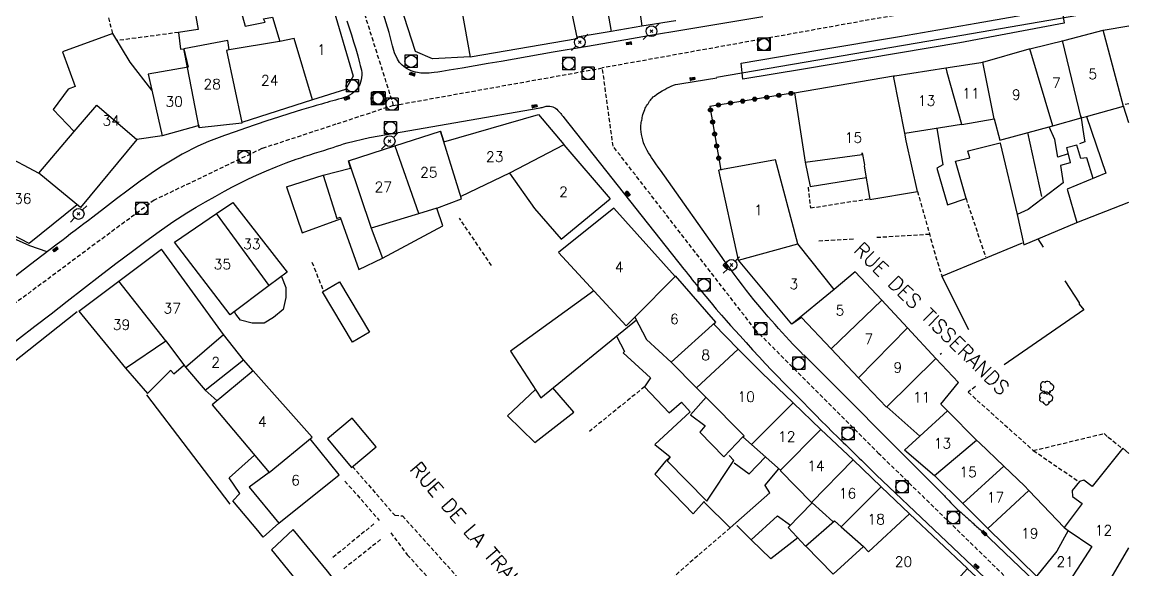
# Model space of a CAD drawing. Header units: millimetres. Extents: x 149000 to 150002, y 151999 to 153000.
# Drawn here: x 149864.5 to 150000, y 152371.4 to 152438.6 of the extents above; entities that cross this region are included whole.
import ezdxf
from ezdxf.enums import TextEntityAlignment as Align

# ---------------------------------------------------------------- set-up
doc = ezdxf.new("R2010")
doc.units = ezdxf.units.MM
doc.linetypes.add('DASHED', pattern=[0.75, 0.5, -0.25])
doc.layers.get('0').update_dxf_attribs({"linetype": 'CONTINUOUS'})
for name, color, linetype in [('W0001', 6, 'DASHED'), ('W0006', 2, 'CONTINUOUS'), ('W0014', 7, 'CONTINUOUS'), ('W0017', 7, 'CONTINUOUS'), ('w0101', 7, 'CONTINUOUS'), ('W0104', 1, 'CONTINUOUS'), ('W0112', 1, 'DASHED'), ('W0120', 7, 'CONTINUOUS'), ('w0300', 7, 'CONTINUOUS'), ('w0323', 7, 'CONTINUOUS'), ('W0401', 7, 'CONTINUOUS'), ('W0420', 7, 'CONTINUOUS'), ('W0473', 7, 'CONTINUOUS'), ('W0510', 5, 'CONTINUOUS'), ('W0989', 7, 'CONTINUOUS'), ('W0991', 7, 'CONTINUOUS'), ('W1102', 7, 'CONTINUOUS')]:
    doc.layers.add(name, color=color, linetype=linetype)
doc.styles.get("Standard").update_dxf_attribs({"font": 'romans.shx', "width": 0.85})

# ---------------------------------------------------------------- blocks, each defined once
blk = doc.blocks.new('T420')
for p, q in [((0.75, 0.75), (-0.75, 0.75)), ((-0.75, 0.75), (-0.75, -0.75)), ((0.75, 0.75), (0.75, -0.75)), ((0.75, -0.75), (-0.75, -0.75))]:
    blk.add_line(p, q)
blk.add_ellipse((0, 0), major_axis=(-0.53, 0.53), ratio=1, start_param=3.926991, end_param=10.210176)
blk = doc.blocks.new('T401')
for p, q in [((-0.3, 0.3), (0, 0.3)), ((-0.3, -0.25), (-0.3, 0.3)), ((-0.3, 0.15), (0, 0.15)), ((-0.3, 0), (0, 0)), ((0, 0.3), (0, -0.25)), ((-0.3, -0.15), (0, -0.15)), ((-0.3, -0.25), (-0.3, -0.3)), ((-0.3, -0.3), (0, -0.3)), ((0, -0.3), (0, -0.25))]:
    blk.add_line(p, q)
blk = doc.blocks.new('T473')
for p, q in [((-0.166667, 0.166667), (0.166667, -0.166667)), ((-0.166667, -0.166667), (0.166667, 0.166667)), ((0.500001, 0.500001), (1.000002, 1.000002)), ((-1.000002, -1.000002), (-0.500001, -0.500001))]:
    blk.add_line(p, q)
blk.add_ellipse((0, 0), major_axis=(0.471405, 0.471405), ratio=1, start_param=5.4977871438, end_param=11.780972451)
blk = doc.blocks.new('T300')
for p, q in [((-0.8, 0.51), (-0.86, 0.34)), ((-0.86, 0.34), (-0.86, 0.17)), ((-0.86, 0.17), (-0.74, 0.06)), ((-0.69, 0.63), (-0.8, 0.51)), ((-0.8, -0.06), (-0.74, 0.06)), ((-0.74, 0.06), (-0.69, 0.11)), ((-0.57, 0.69), (-0.69, 0.63)), ((-0.46, 0.69), (-0.57, 0.69)), ((-0.29, 0.63), (-0.46, 0.69)), ((-0.29, 0.63), (-0.17, 0.74)), ((-0.23, 0.57), (-0.29, 0.63)), ((-0.17, 0.74), (-0.06, 0.8)), ((-0.06, 0.8), (0.06, 0.8)), ((0.06, 0.8), (0.23, 0.74)), ((0.23, 0.74), (0.34, 0.63)), ((0.34, 0.63), (0.4, 0.51)), ((0.46, 0.46), (0.34, 0.46)), ((0.4, 0.51), (0.4, 0.46)), ((0.57, 0.4), (0.46, 0.46)), ((0.57, 0.4), (0.69, 0.29)), ((0.69, 0.29), (0.74, 0.17)), ((0.74, 0.06), (0.69, -0.17)), ((0.74, 0.17), (0.74, 0.06)), ((-0.8, -0.17), (-0.8, -0.06)), ((-0.8, -0.23), (-0.8, -0.17)), ((-0.74, -0.34), (-0.8, -0.23)), ((-0.69, -0.4), (-0.74, -0.34)), ((-0.51, -0.46), (-0.69, -0.4)), ((-0.4, -0.46), (-0.51, -0.46)), ((-0.4, -0.46), (-0.34, -0.46)), ((-0.34, -0.46), (-0.34, -0.4)), ((-0.34, -0.51), (-0.34, -0.46)), ((-0.29, -0.63), (-0.34, -0.51)), ((-0.17, -0.74), (-0.29, -0.63)), ((-0.06, -0.8), (-0.17, -0.74)), ((0.06, -0.8), (-0.06, -0.8)), ((0.17, -0.74), (0.06, -0.8)), ((0.23, -0.69), (0.17, -0.74)), ((0.29, -0.46), (0.23, -0.46)), ((0.29, -0.63), (0.23, -0.69)), ((0.46, -0.4), (0.29, -0.46)), ((0.34, -0.51), (0.29, -0.63)), ((0.34, -0.51), (0.34, -0.46)), ((0.57, -0.34), (0.46, -0.4)), ((0.63, -0.29), (0.57, -0.34)), ((0.69, -0.17), (0.63, -0.29))]:
    blk.add_line(p, q)
blk = doc.blocks.new('t323o')
at = {"color": 0, "linetype": 'Continuous'}
for radius in [0.25, 0.15]:
    blk.add_circle((0, 0), radius, dxfattribs=at)

msp = doc.modelspace()

# ---------------------------------------------------------------- linework, layer by layer
at = {"layer": 'W0001'}
for points in [[(149894.64, 152483.55), (149894.82, 152477.51), (149902.79, 152451.03), (149909.92, 152428.36)], [(149982.26, 152441.2), (149967.49, 152438.72), (149935.53, 152432.96)], [(149909.92, 152428.36), (149935.53, 152432.96)], [(149996.09, 152360.22), (149990.61, 152365.01), (149969.4, 152385.68), (149954.26, 152400.87), (149936.84, 152423.36), (149935.53, 152432.96)], [(149909.92, 152428.36), (149902.9, 152426.05), (149893.82, 152423.07), (149880.65, 152416.76), (149861.55, 152402.59), (149842.4, 152387.99), (149829.98, 152393.47), (149822.03, 152398.1)]]:
    msp.add_lwpolyline(points, dxfattribs=at)
at = {"layer": 'W0006'}
msp.add_lwpolyline([(149952.71, 152431.59), (149952.53, 152433.55), (149961.91, 152435.13), (149971.9, 152436.8), (149981.29, 152438.44), (149991.79, 152440.3), (149992.07, 152438.45), (149979.29, 152436.02), (149960.17, 152432.81)], close=True, dxfattribs=at)
at = {"layer": 'W0014'}
for points in [[(149955.17, 152439.24), (149950.27, 152438.42), (149945.37, 152437.6), (149941.4, 152436.92), (149937.44, 152436.24), (149933.47, 152435.56), (149929.5, 152434.88), (149927.91, 152434.6), (149926.32, 152434.32), (149924.73, 152434.04), (149923.14, 152433.76), (149921.55, 152433.49), (149919.96, 152433.21), (149918.37, 152432.94), (149916.77, 152432.68), (149916.31, 152432.6), (149915.85, 152432.52), (149915.39, 152432.45), (149914.92, 152432.39), (149914.61, 152432.36), (149914.3, 152432.33), (149913.99, 152432.31), (149913.67, 152432.31), (149913.48, 152432.31), (149913.29, 152432.33), (149913.09, 152432.35), (149912.9, 152432.39), (149912.63, 152432.45), (149912.37, 152432.52), (149912.1, 152432.61), (149911.85, 152432.72), (149911.62, 152432.84), (149911.41, 152432.98), (149911.2, 152433.12), (149911.01, 152433.29), (149910.84, 152433.46), (149910.68, 152433.63), (149910.54, 152433.83), (149910.42, 152434.03), (149910.08, 152434.82), (149909.84, 152435.66), (149909.64, 152436.49), (149909.42, 152437.31), (149908.53, 152440.22)], [(150000, 152440.46), (149996.11, 152439.79), (149978.37, 152436.72), (149961.91, 152433.92), (149949.49, 152431.77)], [(149904.24, 152438.72), (149904.51, 152437.86), (149904.79, 152437.01), (149905.06, 152436.15), (149905.32, 152435.3), (149905.57, 152434.43), (149905.8, 152433.57), (149905.88, 152433.27), (149905.95, 152432.97), (149906.01, 152432.67), (149906.05, 152432.37), (149906.05, 152432.07), (149906.04, 152431.78), (149905.99, 152431.49), (149905.92, 152431.21), (149905.81, 152430.94), (149905.68, 152430.69), (149905.52, 152430.45), (149905.33, 152430.23), (149905.1, 152430), (149904.83, 152429.8), (149904.56, 152429.62), (149904.27, 152429.47), (149903.92, 152429.32), (149903.56, 152429.21), (149903.2, 152429.12), (149902.84, 152429.02), (149902.5, 152428.92), (149902.16, 152428.83), (149901.82, 152428.73), (149901.48, 152428.64), (149901.14, 152428.54), (149900.8, 152428.45), (149900.46, 152428.35), (149900.12, 152428.25), (149898.69, 152427.82), (149897.27, 152427.39), (149895.85, 152426.94), (149894.43, 152426.47), (149893.13, 152426.04), (149891.84, 152425.59), (149890.55, 152425.13), (149889.27, 152424.66), (149888.6, 152424.42), (149887.94, 152424.18), (149887.29, 152423.93), (149886.64, 152423.66), (149885.99, 152423.36), (149885.34, 152423.05), (149884.7, 152422.72), (149884.07, 152422.39), (149883.44, 152422.04), (149882.83, 152421.67), (149882.21, 152421.3), (149881.61, 152420.92), (149880.93, 152420.47), (149880.26, 152420.01), (149879.59, 152419.55), (149878.93, 152419.08), (149877.47, 152418), (149876.02, 152416.9), (149874.57, 152415.79), (149873.13, 152414.69), (149872.58, 152414.28), (149872.04, 152413.86), (149871.49, 152413.44), (149870.95, 152413.02), (149870.4, 152412.61), (149869.86, 152412.19), (149869.31, 152411.77), (149868.77, 152411.35), (149866.04, 152409.27), (149863.31, 152407.19)], [(149960.17, 152397.75), (149959.73, 152398.2), (149959.29, 152398.65), (149958.86, 152399.11), (149958.43, 152399.57), (149957.99, 152400.05), (149957.54, 152400.54), (149957.1, 152401.03), (149956.67, 152401.52), (149956.25, 152401.99), (149955.83, 152402.46), (149955.42, 152402.94), (149955.02, 152403.42), (149954.55, 152403.98), (149954.09, 152404.54), (149953.64, 152405.1), (149953.19, 152405.67), (149952.67, 152406.34), (149952.17, 152407.02), (149951.67, 152407.69), (149951.17, 152408.37), (149950.92, 152408.71), (149950.67, 152409.04), (149950.42, 152409.38), (149950.18, 152409.72), (149942.63, 152420.42), (149942.36, 152420.81), (149942.08, 152421.2), (149941.81, 152421.59), (149941.55, 152421.99), (149941.36, 152422.28), (149941.17, 152422.57), (149941, 152422.86), (149940.84, 152423.17), (149940.7, 152423.48), (149940.58, 152423.8), (149940.48, 152424.13), (149940.4, 152424.46), (149940.33, 152424.79), (149940.28, 152425.12), (149940.24, 152425.46), (149940.24, 152425.8), (149940.25, 152425.95), (149940.26, 152426.11), (149940.29, 152426.26), (149940.31, 152426.42), (149940.34, 152426.57), (149940.38, 152426.72), (149940.41, 152426.88), (149940.45, 152427.03), (149940.5, 152427.24), (149940.56, 152427.46), (149940.63, 152427.67), (149940.71, 152427.88), (149940.78, 152428.02), (149940.86, 152428.16), (149940.94, 152428.3), (149941.03, 152428.43), (149941.12, 152428.58), (149941.21, 152428.72), (149941.3, 152428.87), (149941.4, 152429), (149941.52, 152429.14), (149941.64, 152429.27), (149941.76, 152429.4), (149941.9, 152429.52), (149942.2, 152429.75), (149942.52, 152429.95), (149942.84, 152430.15), (149943.17, 152430.33), (149943.43, 152430.47), (149943.69, 152430.6), (149943.96, 152430.72), (149944.24, 152430.83), (149944.49, 152430.91), (149944.75, 152430.97), (149945.01, 152431.03), (149945.27, 152431.07), (149949.54, 152431.76)], [(149907.01, 152424.43), (149927.91, 152428.08), (149928.03, 152428.1), (149928.16, 152428.13), (149928.28, 152428.17), (149928.39, 152428.21), (149928.52, 152428.24), (149928.64, 152428.27), (149928.77, 152428.28), (149928.89, 152428.29), (149929.09, 152428.27), (149929.28, 152428.24), (149929.47, 152428.18), (149929.64, 152428.1), (149929.8, 152428.01), (149929.95, 152427.89), (149930.08, 152427.76), (149930.21, 152427.63), (149930.29, 152427.55), (149930.36, 152427.46), (149930.44, 152427.37), (149930.51, 152427.27), (149930.58, 152427.18), (149930.64, 152427.08), (149930.71, 152426.99), (149930.79, 152426.9), (149945.51, 152408.31), (149945.77, 152407.98), (149946.02, 152407.66), (149946.28, 152407.34), (149946.53, 152407.01), (149946.78, 152406.69), (149947.04, 152406.37), (149947.3, 152406.05), (149947.55, 152405.73), (149948.19, 152404.95), (149948.83, 152404.18), (149949.47, 152403.41), (149950.12, 152402.65), (149950.67, 152402.02), (149951.23, 152401.4), (149951.79, 152400.79), (149952.35, 152400.17), (149953.13, 152399.3), (149953.92, 152398.42), (149954.72, 152397.55), (149955.52, 152396.69), (149956.25, 152395.93), (149956.99, 152395.17), (149957.72, 152394.42), (149958.46, 152393.66), (149959.26, 152392.84), (149960.06, 152392.03), (149960.86, 152391.21), (149961.66, 152390.4), (149962.33, 152389.73), (149963, 152389.05), (149963.67, 152388.38), (149964.35, 152387.71), (149964.67, 152387.39), (149965, 152387.07), (149965.33, 152386.75), (149965.66, 152386.43), (149965.99, 152386.11), (149966.32, 152385.79), (149966.65, 152385.48), (149966.98, 152385.15), (149967.24, 152384.9), (149967.5, 152384.64), (149967.76, 152384.38), (149968.02, 152384.12), (149968.28, 152383.87), (149968.54, 152383.61), (149968.8, 152383.35), (149969.07, 152383.1), (149990.26, 152363.01)], [(149904.27, 152423.8), (149907.01, 152424.43)], [(149889.27, 152417.86), (149890.23, 152418.38), (149891.2, 152418.88), (149892.19, 152419.37), (149893.18, 152419.83), (149894.38, 152420.35), (149895.58, 152420.84), (149896.8, 152421.31), (149898.02, 152421.76), (149898.58, 152421.96), (149899.14, 152422.15), (149899.71, 152422.33), (149900.28, 152422.51), (149900.85, 152422.68), (149901.41, 152422.86), (149901.98, 152423.04), (149902.55, 152423.22), (149902.98, 152423.36), (149903.41, 152423.51), (149903.84, 152423.65), (149904.27, 152423.8)], [(149862.05, 152398.22), (149864.03, 152399.77), (149866.02, 152401.31), (149868.01, 152402.84), (149870, 152404.38), (149871.99, 152405.92), (149873.97, 152407.47), (149875.96, 152409.01), (149877.98, 152410.52), (149879.61, 152411.72), (149881.25, 152412.92), (149882.92, 152414.09), (149884.63, 152415.2), (149885.77, 152415.89), (149886.92, 152416.56), (149888.09, 152417.22), (149889.27, 152417.86)], [(149960.19, 152397.79), (149975.79, 152382.14), (149976.16, 152381.78), (149976.52, 152381.42), (149976.88, 152381.06), (149977.24, 152380.69), (149977.33, 152380.6), (149977.42, 152380.5), (149977.51, 152380.41), (149977.6, 152380.31), (149977.69, 152380.21), (149977.78, 152380.12), (149977.87, 152380.02), (149977.96, 152379.93), (149978.2, 152379.68), (149978.45, 152379.42), (149978.7, 152379.17), (149978.95, 152378.92), (149979.07, 152378.82), (149979.19, 152378.71), (149979.31, 152378.6), (149979.43, 152378.5), (149979.55, 152378.39), (149979.68, 152378.29), (149979.8, 152378.18), (149979.92, 152378.08), (149980.04, 152377.96), (149980.17, 152377.85), (149980.3, 152377.73), (149980.42, 152377.61), (149980.55, 152377.5), (149980.67, 152377.38), (149980.8, 152377.26), (149980.92, 152377.15), (149981.07, 152377.02), (149981.21, 152376.89), (149981.36, 152376.77), (149981.5, 152376.64), (149981.64, 152376.52), (149981.79, 152376.39), (149981.93, 152376.26), (149982.07, 152376.13), (149992.99, 152365.75)]]:
    msp.add_lwpolyline(points, dxfattribs=at)
at = {"layer": 'W0017'}
msp.add_lwpolyline([(149839.69, 152424.88), (149841.23, 152423.94), (149843.23, 152422.73), (149845.69, 152421.54), (149855.17, 152416.1), (149861.7, 152412.83), (149865.38, 152411.21), (149867.51, 152410.48)], dxfattribs=at)
at = {"layer": 'w0101'}
for points in [[(149919.33, 152434.3), (149919.35, 152434.33), (149914.71, 152434.08), (149912.62, 152434.98), (149908.92, 152446.48), (149910.5, 152446.89)], [(149902.25, 152441.36), (149902.28, 152441.26), (149905.02, 152431.95), (149904.08, 152430.3), (149900.02, 152429.06)], [(149894.04, 152438.97), (149895.13, 152439.17), (149896.02, 152436.18)], [(149940.37, 152438.06), (149936.59, 152437.42)], [(149944.53, 152438.75), (149944.5, 152438.75), (149940.37, 152438.06)], [(149996.87, 152437.59), (150000, 152438.14)], [(149880.34, 152430.25), (149877.68, 152433.68), (149875.57, 152437.17), (149869.41, 152434.95), (149870.96, 152430.67), (149870.12, 152430.36), (149868.28, 152427.86), (149870.85, 152425.15)], [(149932.45, 152436.73), (149932.44, 152436.54), (149919.33, 152434.3)], [(149936.59, 152437.42), (149932.45, 152436.73)], [(149992.19, 152436.38), (149996.87, 152437.59)], [(149889.82, 152435.17), (149889.64, 152436.32), (149884.28, 152435.31)], [(149884.28, 152435.31), (149884.82, 152433.05)], [(149895.99, 152436.18), (149889.82, 152435.17)], [(149896.02, 152436.18), (149895.99, 152436.18)], [(149982.14, 152433.68), (149982.11, 152433.66), (149987.78, 152435.29)], [(149987.78, 152435.29), (149987.86, 152435.29), (149992.19, 152436.38)], [(149884.82, 152433.05), (149879.9, 152432.2), (149880.34, 152430.25)], [(149971.17, 152432), (149971.34, 152432), (149977.6, 152432.98)], [(149977.6, 152432.98), (149982.14, 152433.68)], [(149959.06, 152429.91), (149971.17, 152432)], [(149959.06, 152429.91), (149960.36, 152421.4), (149967.32, 152422.36), (149967.35, 152422.55), (149967.61, 152421.08), (149967.6, 152420.94), (149968.28, 152416.83), (149974.1, 152417.83), (149972.73, 152424.01), (149972.55, 152424.95)], [(149900.02, 152429.06), (149900.02, 152429.04), (149891.38, 152426.29)], [(150000, 152428.57), (149999.53, 152428.48)], [(149916.13, 152423.92), (149927.71, 152427.25), (149930.79, 152423.57)], [(149994.82, 152427.02), (149999.34, 152428.28)], [(149886.13, 152425.9), (149881.61, 152424.64)], [(149891.38, 152426.29), (149891.38, 152426.21), (149886.13, 152425.63), (149886.13, 152425.9)], [(149972.55, 152424.95), (149979.52, 152426.07)], [(149979.52, 152426.07), (149979.54, 152426.02), (149983.49, 152426.73)], [(149983.49, 152426.73), (149984.19, 152424.09), (149990.68, 152425.88)], [(149990.68, 152425.88), (149994.17, 152426.84)], [(149866.51, 152420.07), (149870.85, 152425.15)], [(149881.61, 152424.64), (149878.51, 152424.21), (149878.51, 152424.19), (149871.6, 152415.87), (149871.2, 152416.17)], [(149910.11, 152423.42), (149915.71, 152425.23), (149916.13, 152423.92)], [(149904.7, 152420.7), (149904.44, 152421.59), (149910.11, 152423.42)], [(149930.79, 152423.57), (149930.79, 152423.54), (149936.46, 152416.92)], [(149857.8, 152415.32), (149862.08, 152422.44), (149866.51, 152420.07)], [(149959.48, 152411.42), (149956.73, 152421.68), (149949.79, 152420.42)], [(149904.44, 152421.59), (149907.23, 152413.33)], [(149952.19, 152409.42), (149949.79, 152420.42)], [(149924.16, 152420.07), (149918.2, 152417.21)], [(149924.16, 152420.07), (149927.2, 152415.74), (149930.47, 152411.96), (149936.46, 152416.92)], [(149888.27, 152415.11), (149890.27, 152416.47)], [(149890.27, 152416.47), (149896.91, 152407.92), (149894.74, 152406.3)], [(149915.26, 152415.77), (149918.29, 152416.91)], [(149871.2, 152416.17), (149865.31, 152411.46), (149857.8, 152415.32)], [(149883.11, 152411.59), (149888.27, 152415.11)], [(149913.02, 152415.09), (149907.23, 152413.33)], [(149915.26, 152415.77), (149913.02, 152415.09)], [(149936.92, 152415.77), (149930.14, 152410.36), (149938.44, 152401.34), (149939.51, 152402.43)], [(149936.92, 152415.77), (149944.42, 152407.41)], [(149894.74, 152406.3), (149889.93, 152402.71), (149883.11, 152411.59)], [(149963.9, 152405.81), (149959.48, 152411.42)], [(149876.32, 152406.83), (149881.53, 152410.74)], [(149889.14, 152400.28), (149881.53, 152410.74)], [(149959.91, 152402.39), (149958.71, 152401.56), (149952.19, 152409.4), (149952.19, 152409.42)], [(149871.43, 152403.15), (149876.32, 152406.83)], [(149944.42, 152407.41), (149944.42, 152407.49), (149949.39, 152401.81), (149949.17, 152401.57)], [(149969.74, 152404.48), (149966.47, 152407.98), (149963.9, 152405.81)], [(149972.88, 152401.12), (149969.74, 152404.48)], [(149871.43, 152403.15), (149877.12, 152396.15), (149882.05, 152399.5)], [(149939.51, 152402.43), (149940.91, 152399.69), (149943.95, 152396.89)], [(149949.17, 152401.57), (149949.17, 152401.54), (149952.16, 152398.51)], [(149963.55, 152398.55), (149959.91, 152402.39)], [(149891.56, 152397.2), (149889.14, 152400.28)], [(149976.38, 152397.36), (149972.88, 152401.12)], [(149882.05, 152399.5), (149884.48, 152396.28)], [(149952.16, 152398.51), (149955.05, 152395.6), (149958.89, 152391.91)], [(149966.91, 152394.99), (149963.55, 152398.55)], [(149977.78, 152390.93), (149976.98, 152391.74), (149979.15, 152394.4), (149976.38, 152397.36)], [(149884.48, 152396.28), (149886.87, 152393.48)], [(149886.87, 152393.48), (149891.56, 152397.2)], [(149943.95, 152396.89), (149947.07, 152393.77)], [(149892.75, 152395.83), (149887.76, 152391.66), (149894.71, 152383.39)], [(149899.99, 152387.71), (149892.75, 152395.83)], [(149970.36, 152391.41), (149970.33, 152391.38), (149966.91, 152394.99)], [(149947.07, 152393.77), (149948.25, 152392.58), (149948.23, 152392.61)], [(149952.74, 152387.76), (149952.9, 152387.89), (149948.25, 152392.58)], [(149958.89, 152391.91), (149962.29, 152388.65)], [(149974.4, 152387.84), (149970.36, 152391.41)], [(149981.35, 152387.34), (149977.78, 152390.93)], [(149962.29, 152388.65), (149966.23, 152384.91)], [(149976.19, 152383), (149976.19, 152382.97), (149972.54, 152386.12), (149974.4, 152387.84)], [(149894.71, 152383.39), (149892.27, 152381.57), (149895.9, 152377.15), (149903.29, 152383.09), (149899.76, 152387.52)], [(149952.74, 152387.76), (149953.8, 152386.8)], [(149953.8, 152386.8), (149957.33, 152383.66)], [(149984.68, 152384.15), (149981.7, 152387), (149981.35, 152387.34)], [(150000, 152385.71), (149999.27, 152386.36), (149995.51, 152381.67), (149994.49, 152382.42), (149993.97, 152382.26), (149993.07, 152381.17), (149993.09, 152380.44), (149994.27, 152379.56), (149994.27, 152379.58), (149992.07, 152376.65)], [(149966.23, 152384.91), (149969.68, 152381.63)], [(149987.74, 152381.17), (149987.21, 152381.73), (149984.68, 152384.15)], [(149957.33, 152383.66), (149957.33, 152383.6), (149961.15, 152379.71)], [(149979.66, 152379.56), (149976.19, 152383)], [(149969.68, 152381.63), (149973.15, 152378.33)], [(149992.07, 152376.65), (149987.74, 152381.17)], [(149961.21, 152379.65), (149963.75, 152377.39), (149963.95, 152377.47), (149964.78, 152376.72)], [(149973.15, 152378.33), (149980.23, 152371.61), (149980.23, 152371.58)], [(149982.73, 152376.51), (149979.66, 152379.56)], [(149964.78, 152376.72), (149967.51, 152374.3)], [(149988.7, 152370.67), (149982.73, 152376.51)], [(149963.78, 152370.92), (149967.51, 152374.3)], [(149995.37, 152366.23), (150000, 152374.13)], [(149980.23, 152371.58), (149986.04, 152366.22)]]:
    msp.add_lwpolyline(points, dxfattribs=at)
at = {"layer": 'W0104'}
for points in [[(149890.83, 152447.67), (149891.38, 152444.08), (149890.46, 152443.89), (149890.46, 152443.92), (149885.07, 152442.95), (149886.04, 152437.67), (149885.99, 152437.67), (149883.62, 152437.31), (149883.87, 152435.26), (149884.28, 152435.31)], [(149890.46, 152443.89), (149891.02, 152440.9), (149891.02, 152440.88), (149891.78, 152438.07), (149894.25, 152438.56), (149894.04, 152438.97)], [(149870.85, 152425.15), (149873.62, 152428.39), (149878.51, 152424.19)], [(150000, 152426.23), (149999.34, 152428.28)], [(149992.55, 152422.44), (149991.29, 152422.02), (149990.94, 152424.17), (149990.23, 152425.76)], [(149994.82, 152427.02), (149997.17, 152420.07), (149992.43, 152418.11), (149993.61, 152414.02), (150000, 152416.52)], [(149994.11, 152427.09), (149994.47, 152424.61), (149994.59, 152423.9), (149993.97, 152423.66)], [(149994.17, 152426.84), (149994.82, 152427.02)], [(149976.47, 152425.58), (149977.2, 152421.07), (149976.47, 152420.69), (149977.77, 152416.2), (149980.06, 152416.96), (149978.76, 152421.54), (149980.53, 152421.95), (149980.3, 152422.77), (149980.32, 152422.8), (149984.24, 152423.77), (149984.22, 152423.74), (149986.34, 152415), (149987.14, 152411.27), (149993.61, 152414.02)], [(149987.6, 152425.03), (149989.31, 152417.21)], [(149995.61, 152419.42), (149994.87, 152421.96), (149994.13, 152421.88), (149993.64, 152423.49), (149992.36, 152423.15), (149992.83, 152421.41), (149992.8, 152421.35), (149991.63, 152420.99), (149991.96, 152418.86), (149987.66, 152415.6), (149986.34, 152415)], [(149896.83, 152418.38), (149901.32, 152419.83), (149904.7, 152420.67), (149904.7, 152420.7)], [(149960.36, 152421.4), (149960.98, 152418.41), (149967.83, 152419.55)], [(149901.32, 152419.83), (149903.01, 152414.52), (149903.42, 152414.68), (149905.7, 152408.27), (149908.6, 152409.65)], [(149896.83, 152418.38), (149898.75, 152412.76), (149903.44, 152414.45)], [(149907.23, 152413.33), (149908.6, 152409.65), (149916, 152413.61), (149915.26, 152415.77)], [(149980.39, 152400.85), (149977.11, 152407.43), (149986.96, 152411.52)], [(149988.86, 152412), (149989.49, 152411.01)], [(149896.22, 152407.4), (149896.77, 152406.04), (149896.76, 152404.81), (149896.42, 152403.35), (149895.26, 152402.37), (149894.12, 152401.7), (149892.65, 152401.69), (149891.19, 152402.04), (149890.62, 152402.77), (149890.44, 152403.16)], [(149992.17, 152406.85), (149993.91, 152404.16), (149993.91, 152404.02), (149994.5, 152403.31), (149984.74, 152396.58)], [(149934.49, 152405.63), (149924.28, 152398.25), (149927.97, 152392.53), (149939.69, 152402.08)], [(149937.24, 152400.08), (149938.22, 152398.22), (149938.06, 152398.03), (149941.43, 152394.96), (149940.7, 152393.89), (149943.7, 152390.69), (149945.21, 152391.98), (149946.29, 152390.8), (149941.93, 152386.83), (149943.84, 152385.28), (149943.24, 152384.75), (149941.93, 152383.19), (149946.63, 152378.32), (149947.98, 152379.81), (149947.98, 152379.73), (149951.17, 152376.58), (149956.02, 152380.89), (149955.45, 152381.79), (149955.45, 152381.82), (149957.13, 152383.84)], [(149877.12, 152396.15), (149879.84, 152393.05), (149882.63, 152395.86), (149882.63, 152395.94), (149883.06, 152395.48), (149884.24, 152396.5)], [(149892.75, 152395.83), (149891.56, 152397.2)], [(149886.87, 152393.48), (149888.36, 152392.15)], [(149927.32, 152393.54), (149923.92, 152390.32), (149927.27, 152387.04), (149932.04, 152390.77), (149929.46, 152393.74)], [(149948.23, 152392.61), (149946.31, 152390.44), (149948.06, 152389.12), (149948.06, 152389.06), (149947.45, 152388.34), (149950.4, 152385.31), (149952.74, 152387.76)], [(149895.9, 152377.15), (149893.97, 152375.47), (149893.35, 152376.26), (149890.29, 152379.9), (149891.14, 152380.79), (149889.81, 152382.73), (149892.92, 152385.52)], [(149943.84, 152385.28), (149943.45, 152384.82), (149948.32, 152379.86), (149951.62, 152384.85), (149951.06, 152385.45)], [(149955.49, 152385.3), (149953.49, 152383.2), (149953.49, 152383.17), (149951.65, 152384.54)], [(149961.15, 152379.71), (149961.21, 152379.65)], [(149961.21, 152379.65), (149958.27, 152376.65), (149960.42, 152374.34), (149960.42, 152374.4), (149963.78, 152370.92)], [(149953.75, 152375.14), (149956.98, 152378.07), (149958.55, 152376.93)], [(149960.42, 152374.34), (149963.95, 152377.47)], [(149959.45, 152375.38), (149956.15, 152372.81), (149953.75, 152375.14), (149952.01, 152376.89)]]:
    msp.add_lwpolyline(points, dxfattribs=at)
for points in [[(149903.32, 152406.73), (149906.99, 152400.59), (149904.93, 152399.37), (149901.27, 152405.5)], [(149907.82, 152386.52), (149904.87, 152390.04), (149901.85, 152387.5), (149904.8, 152383.99)], [(149903.98, 152368.55), (149901.85, 152371.28), (149897.67, 152376.4), (149894.99, 152373.9), (149899.08, 152368.86), (149899.08, 152368.75), (149901.46, 152366.19)]]:
    msp.add_lwpolyline(points, close=True, dxfattribs=at)
at = {"layer": 'W0112'}
for points in [[(149875.57, 152437.17), (149874.64, 152440.83), (149872.66, 152449.33), (149871.36, 152455.13)], [(149883.62, 152437.31), (149876.09, 152436.31)], [(149960.73, 152418.33), (149961, 152415.8), (149968.26, 152416.94)], [(149974.1, 152417.83), (149976.55, 152409.14), (149977.13, 152407.4)], [(149980.06, 152416.96), (149982.45, 152409.79)], [(149921.96, 152408.73), (149918.01, 152414.56)], [(149975.61, 152412.56), (149968.91, 152412.15)], [(149966.26, 152411.98), (149961.91, 152411.72)], [(149899.95, 152409.15), (149901.4, 152405.55)], [(149977.07, 152397.98), (149976.9, 152397.84)], [(149940.7, 152393.89), (149933.93, 152388.42)], [(149981.2, 152393.92), (149980.32, 152393.22), (149988.3, 152386.07), (149996.98, 152388.16), (149997.41, 152387.72), (149997.47, 152387.72), (149999.02, 152386.45)], [(149988.3, 152386.07), (149993.75, 152382.35)], [(149904.92, 152384.12), (149910.09, 152378.13), (149911.04, 152378.07), (149921.35, 152366.56), (149929.23, 152357.17), (149934.46, 152351.32), (149934.46, 152351.29), (149941.65, 152342.96), (149945.48, 152338.64), (149950.4, 152341.08)], [(149904, 152382.32), (149908.21, 152377.51)], [(149907.55, 152377.08), (149902.33, 152372.8)], [(149909.6, 152375.98), (149911.64, 152373.3), (149914.22, 152370.45), (149915.57, 152369.43)], [(149951.17, 152376.58), (149939.71, 152366.67), (149928.92, 152357.81)], [(149908.37, 152375.15), (149903.79, 152371.53)]]:
    msp.add_lwpolyline(points, dxfattribs=at)
at = {"layer": 'W0120'}
msp.add_lwpolyline([(149871.2, 152403.08), (149858.34, 152392.91)], dxfattribs=at)
at = {"layer": 'w0323'}
msp.add_lwpolyline([(149959.06, 152429.91), (149948.7, 152428.25), (149950.03, 152420.42)], dxfattribs=at)
at = {"layer": 'W0510'}
msp.add_lwpolyline([(149889.95, 152379.48), (149879.75, 152392.9)], dxfattribs=at)
at = {"layer": 'W1102'}
for points in [[(149935.27, 152445.17), (149936.59, 152437.42)], [(149939.29, 152445.93), (149940.37, 152438.06)], [(149930.8, 152444.33), (149932.44, 152436.54)], [(149917.96, 152442.04), (149919.33, 152434.3)], [(149999.34, 152428.28), (149999.34, 152428.25), (149996.87, 152437.59)], [(149884.71, 152433.03), (149884.28, 152435.31)], [(149900.02, 152429.06), (149897.78, 152436.57), (149896.02, 152436.18)], [(149990.68, 152425.88), (149987.86, 152435.29)], [(149994.17, 152426.84), (149991.88, 152436.31)], [(149889.82, 152435.17), (149889.49, 152435.09), (149891.38, 152426.29)], [(149886.13, 152425.63), (149884.71, 152433.03)], [(149977.6, 152432.98), (149977.7, 152432.43), (149979.52, 152426.07)], [(149983.49, 152426.73), (149982.11, 152433.66)], [(149972.55, 152424.95), (149971.17, 152432)], [(149880.34, 152430.25), (149881.61, 152424.64)], [(149918.29, 152416.91), (149915.71, 152425.23)], [(149910.11, 152423.42), (149913, 152415.16)], [(149930.79, 152423.54), (149924.16, 152420.07)], [(149871.6, 152415.87), (149866.51, 152420.07)], [(149894.74, 152406.3), (149888.27, 152415.11)], [(149952.19, 152409.4), (149959.48, 152411.42)], [(149882.05, 152399.5), (149876.32, 152406.83)], [(149939.51, 152402.43), (149944.42, 152407.41)], [(149963.9, 152405.81), (149958.71, 152401.56)], [(149963.55, 152398.55), (149969.74, 152404.48)], [(149943.95, 152396.89), (149949.39, 152401.81)], [(149884.48, 152396.28), (149889.14, 152400.28)], [(149966.91, 152394.99), (149972.88, 152401.12)], [(149947.07, 152393.77), (149952.16, 152398.51)], [(149970.33, 152391.38), (149976.38, 152397.36)], [(149953.8, 152386.8), (149958.89, 152391.91)], [(149974.4, 152387.84), (149977.78, 152390.93)], [(149957.33, 152383.66), (149962.29, 152388.65)], [(149894.71, 152383.39), (149899.99, 152387.71)], [(149976.19, 152383), (149981.35, 152387.34)], [(149961.15, 152379.71), (149966.23, 152384.91)], [(149979.65, 152379.56), (149984.68, 152384.15)], [(149964.78, 152376.72), (149969.68, 152381.63)], [(149982.73, 152376.51), (149987.74, 152381.17)], [(149967.51, 152374.3), (149968.1, 152373.67), (149973.15, 152378.33)], [(149992.56, 152376.26), (149991.19, 152373.72), (149988.71, 152370.7)], [(149992.56, 152376.26), (149995.47, 152374.32), (149991.79, 152368.63)], [(149992.07, 152376.65), (149992.56, 152376.26)], [(149975.62, 152366.56), (149980.23, 152371.61)]]:
    msp.add_lwpolyline(points, dxfattribs=at)

# ---------------------------------------------------------------- block references
at = {"layer": 'w0300'}
for p in [(149990.02, 152393.78), (149989.9, 152392.45)]:
    msp.add_blockref('T300', p, dxfattribs=at)
at = {"layer": 'w0323'}
for p, rotation in [((149957.14, 152429.61), 189.1116111539787), ((149958.62, 152429.84), 189.1116111539787), ((149949.74, 152428.42), 189.1116111539787), ((149951.22, 152428.66), 189.1116111539787), ((149952.7, 152428.89), 189.1116111539787), ((149954.18, 152429.13), 189.1116111539787), ((149955.66, 152429.37), 189.1116111539787), ((149948.77, 152427.81), 279.6804643302917), ((149949.02, 152426.33), 279.6804643302917), ((149949.27, 152424.85), 279.6804643302917), ((149949.53, 152423.38), 279.6804643302917), ((149949.78, 152421.9), 279.6804643302917)]:
    msp.add_blockref('t323o', p, dxfattribs=dict(at, rotation=rotation))
at = {"layer": 'W0401'}
for p, rotation in [((149938.77, 152436.13), 99.72321073237465), ((149912.3, 152432.37), 72.8646666138368), ((149946.56, 152431.48), 279.1707832110712), ((149904.19, 152429.38), 114.1675308645776), ((149927.23, 152428.13), 279.8947149612009), ((149938.51, 152417.43), 218.3881579757516), ((149868.47, 152410.85), 127.3550688687415), ((149950.72, 152408.78), 36.72242009239085), ((149982.19, 152375.84), 226.4389019504456), ((149981.25, 152371.77), 226.5275304851156)]:
    msp.add_blockref('T401', p, dxfattribs=dict(at, rotation=rotation))
at = {"layer": 'W0420'}
for p in [(149955.26, 152435.84), (149955.33, 152435.85), (149912.1, 152433.77), (149931.4, 152433.49), (149933.77, 152432.3), (149904.9, 152430.77), (149907.96, 152429.2), (149908.16, 152429.27), (149909.76, 152428.52), (149909.56, 152425.62), (149891.65, 152422.04), (149879.1, 152415.73), (149947.96, 152406.35), (149954.92, 152400.98), (149959.56, 152396.75), (149965.59, 152388.14), (149972.21, 152381.62), (149978.5, 152377.85)]:
    msp.add_blockref('T420', p, dxfattribs=at)
at = {"layer": 'W0473'}
for p in [(149941.54, 152437.46), (149932.76, 152436.11), (149909.47, 152423.99), (149871.38, 152415.07), (149951.33, 152408.81)]:
    msp.add_blockref('T473', p, dxfattribs=at)

# ---------------------------------------------------------------- texts
at = {"layer": 'W0989'}
for s, rotation, p in [('RUE DES TISSERANDS', 315.4815, (149966.19, 152410.52)), ('RUE DE LA TRAIREE', 310.8483, (149911.84, 152383.71))]:
    msp.add_text(s, height=1.75, rotation=rotation, dxfattribs=at).set_placement(p)
at = {"layer": 'W0991'}
for s, p in [('1', (149901.12, 152435.21)), ('5', (149995.58, 152432.22)), ('28', (149887.74, 152430.97)), ('24', (149894.79, 152431.43)), ('7', (149991.12, 152431.13)), ('11', (149980.65, 152429.85)), ('9', (149986.22, 152429.69)), ('30', (149883.09, 152428.84)), ('13', (149975.23, 152428.96)), ('34', (149875.37, 152426.52)), ('15', (149966.28, 152424.42)), ('23', (149922.34, 152422.08)), ('25', (149914.27, 152420.16)), ('27', (149908.7, 152418.38)), ('2', (149930.76, 152417.77)), ('36', (149864.54, 152416.95)), ('1', (149954.62, 152415.54)), ('33', (149892.61, 152411.38)), ('35', (149888.99, 152408.91)), ('4', (149937.59, 152408.56)), ('3', (149958.98, 152406.49)), ('37', (149882.85, 152403.51)), ('6', (149944.34, 152402.19)), ('5', (149964.63, 152403.26)), ('39', (149876.64, 152401.49)), ('7', (149968.16, 152399.74)), ('2', (149888.17, 152396.88)), ('8', (149948.17, 152397.79)), ('9', (149971.7, 152396.25)), ('10', (149953.14, 152392.66)), ('11', (149974.62, 152392.6)), ('4', (149893.89, 152389.61)), ('12', (149958.1, 152387.78)), ('13', (149977.17, 152386.95)), ('14', (149961.68, 152384.18)), ('15', (149980.32, 152383.45)), ('6', (149897.95, 152382.43)), ('16', (149965.55, 152380.82)), ('17', (149983.67, 152380.33)), ('18', (149969.06, 152377.65)), ('19', (149987.86, 152375.92)), ('12', (149996.89, 152376.29)), ('20', (149972.4, 152372.45)), ('21', (149992.2, 152372.44))]:
    msp.add_text(s, height=1.25, dxfattribs=at).set_placement(p, align=Align.MIDDLE_CENTER)

doc.saveas('drawing.dxf')
